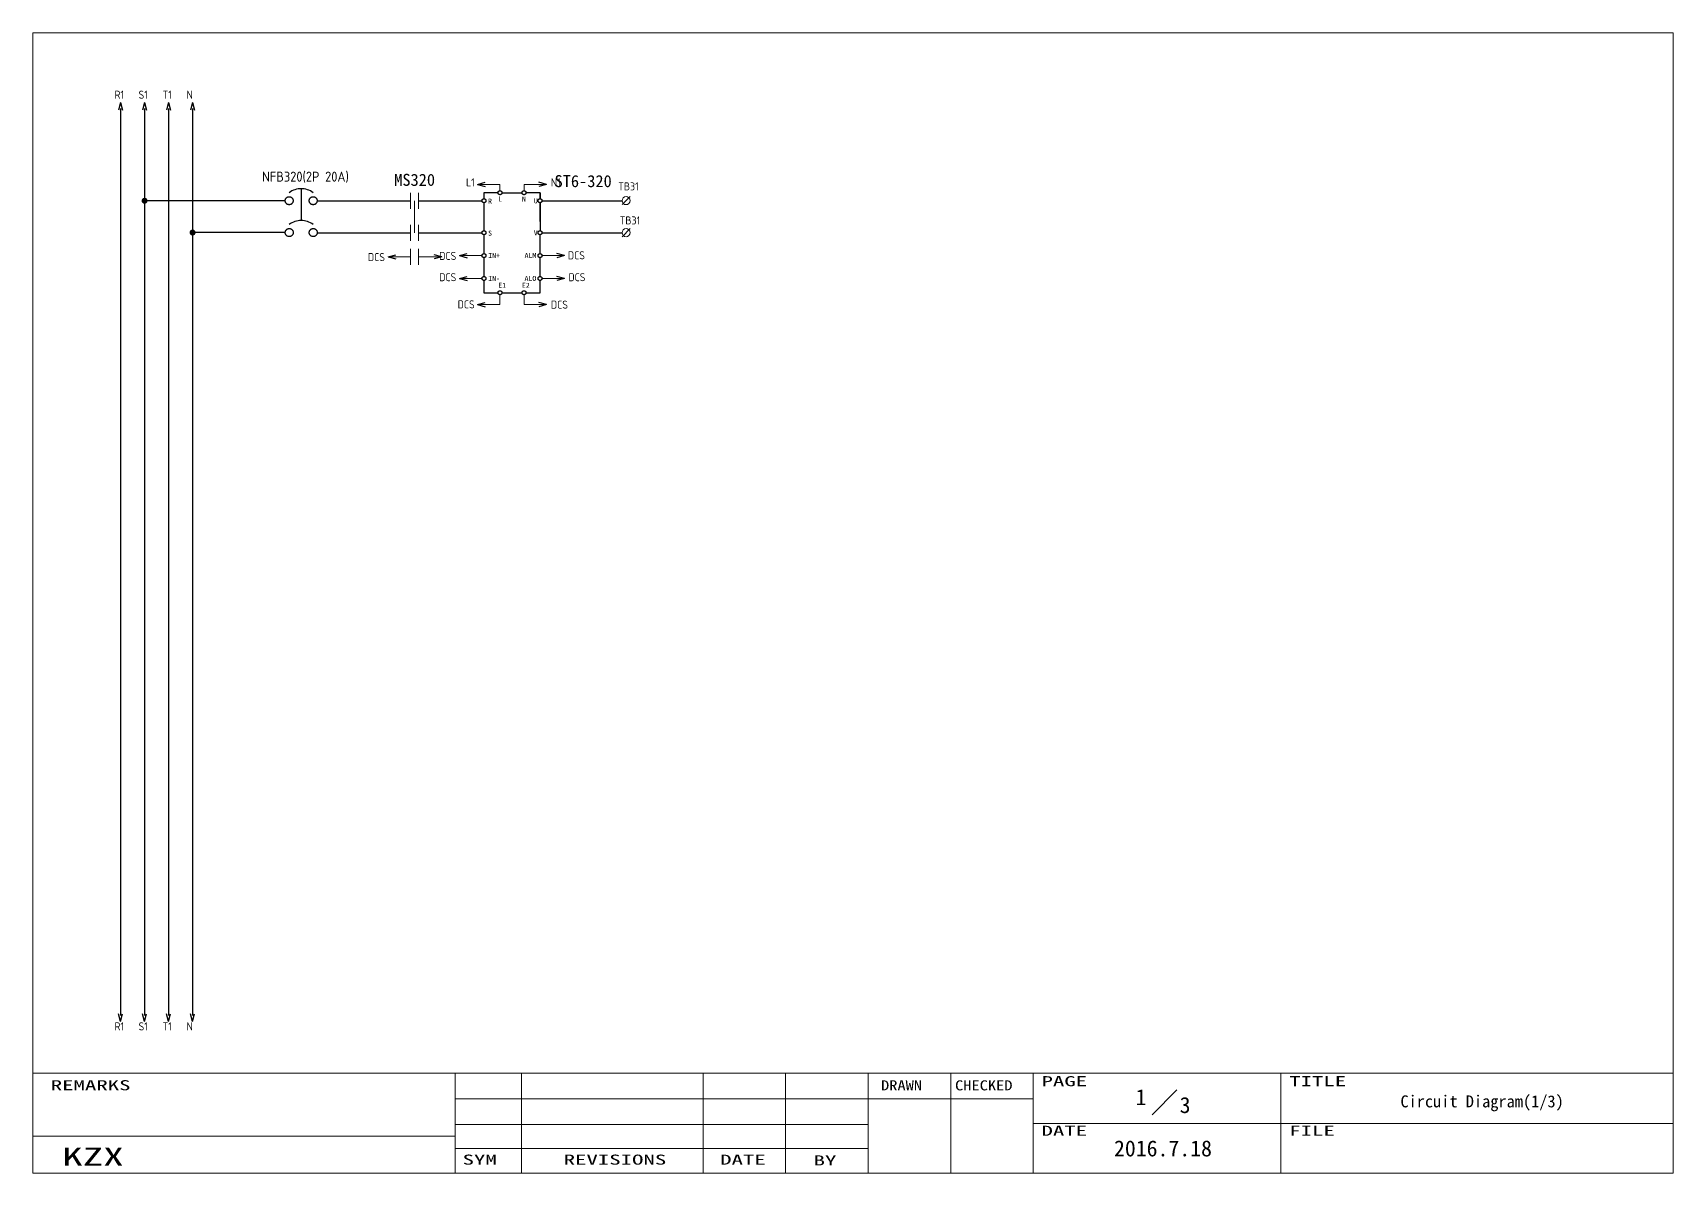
# Model space of a CAD drawing. Extents: x -319 to 2858, y -2689 to 285.
# Drawn here: x 889.9 to 1299.9, y -1037.1 to -752.1 of the extents above; entities that cross this region are included whole.
import ezdxf
from ezdxf.enums import TextEntityAlignment as Align

# ---------------------------------------------------------------- set-up
doc = ezdxf.new("R2010")
doc.units = 0
doc.header["$LTSCALE"] = 0.3
doc.header["$MEASUREMENT"] = 0
doc.linetypes.add('実線', pattern=[20001, 20000, -1])
doc.layers.get('0').update_dxf_attribs({"linetype": '実線'})
for name, color, linetype, lineweight in [('01図枠', 5, 'CONTINUOUS', 9), ('02接続図', 7, 'CONTINUOUS', 5), ('10外形', 7, 'CONTINUOUS', 9)]:
    doc.layers.add(name, color=color, linetype=linetype, lineweight=lineweight)
for name, color, linetype in [('04部品記号', 3, 'CONTINUOUS'), ('05線番', 4, 'CONTINUOUS'), ('BLOCK', 7, 'CONTINUOUS'), ('図形１', 7, '実線')]:
    doc.layers.add(name, color=color, linetype=linetype)
doc.styles.add('電気標準', font='ISOCP.shx', dxfattribs={"height": 2.5, "bigfont": 'extfont.shx'})
doc.styles.add('ＭＳＰゴシック', font='')
doc.styles.get('ＭＳＰゴシック').set_extended_font_data('SimSun')

# ---------------------------------------------------------------- blocks, each defined once
blk = doc.blocks.new('矢印（右向）')
at = {"layer": 'BLOCK'}
for q in [(-1.93, 0.52), (-1.93, -0.52)]:
    blk.add_line((0, 0), q, dxfattribs=at)

msp = doc.modelspace()

# ---------------------------------------------------------------- linework, layer by layer
for p, q in [((957, -791.07), (957.01, -799.02)), ((953, -794.07), (917.86, -794.07)), ((961, -794.07), (984.35, -794.07)), ((986.35, -794.07), (1002.19, -794.07)), ((1006.19, -792.07), (1002.69, -792.07)), ((1002.69, -792.07), (1002.69, -793.57)), ((1002.69, -794.57), (1002.69, -801.57)), ((1007.19, -792.07), (1012.2, -792.07)), ((1016.7, -792.07), (1013.2, -792.07)), ((1016.7, -793.57), (1016.7, -792.07)), ((1016.7, -792.07), (1016.7, -793.57)), ((1016.7, -799.28), (1016.7, -794.57)), ((1016.7, -794.57), (1016.7, -801.57)), ((1017.2, -794.07), (1019.2, -794.07)), ((1017.2, -794.07), (1037.2, -794.07)), ((953.01, -802.02), (929.86, -802.02)), ((953.01, -802.02), (929.86, -802.02)), ((961, -802.07), (984.35, -802.07)), ((986.35, -802.07), (1002.19, -802.07)), ((1002.69, -802.57), (1002.69, -807.28)), ((1016.7, -807.28), (1016.7, -802.57)), ((1017.2, -802.07), (1037.2, -802.07)), ((1002.69, -808.28), (1002.69, -812.99)), ((1016.7, -812.99), (1016.7, -808.28)), ((1002.69, -813.99), (1002.69, -817.05)), ((1016.7, -817.05), (1016.7, -813.99)), ((1002.69, -817.05), (1006.19, -817.05)), ((1007.19, -817.05), (1012.2, -817.05)), ((1013.2, -817.05), (1016.7, -817.05))]:
    msp.add_line(p, q)
for centre in [(1002.69, -794.07), (1006.69, -792.07), (1012.7, -792.07), (1016.7, -794.07), (1002.69, -802.07), (1016.7, -802.07), (1002.69, -807.78), (1016.7, -807.78), (1002.69, -813.49), (1016.7, -813.49), (1006.69, -817.05), (1012.7, -817.05)]:
    msp.add_circle(centre, 0.5)
at = {"layer": '01図枠', "linetype": 'Continuous', "lineweight": 5}
for p, q in [((889.93, -1037.1), (889.93, -752.1)), ((889.93, -752.1), (1299.93, -752.1)), ((1299.93, -752.1), (1299.93, -1037.1)), ((889.93, -1012.1), (1299.93, -1012.1)), ((995.53, -1012.1), (995.53, -1037.1)), ((1012.04, -1012.1), (1012.04, -1037.1)), ((1057.44, -1012.1), (1057.44, -1037.1)), ((1078.08, -1012.1), (1078.08, -1037.1)), ((1098.72, -1012.1), (1098.72, -1037.1)), ((1119.35, -1037.1), (1119.35, -1012.1)), ((1139.99, -1012.1), (1139.99, -1037.1)), ((1201.9, -1037.1), (1201.9, -1012.1)), ((1175.85, -1016.29), (1169.66, -1022.49)), ((995.53, -1018.53), (1098.72, -1018.53)), ((1098.72, -1018.53), (1139.99, -1018.53)), ((995.53, -1024.96), (1098.72, -1024.96)), ((1139.99, -1024.72), (1299.93, -1024.72)), ((995.53, -1027.82), (889.93, -1027.82)), ((995.53, -1030.91), (1098.72, -1030.91)), ((1299.93, -1037.1), (889.93, -1037.1))]:
    msp.add_line(p, q, dxfattribs=at)
at = {"layer": '02接続図', "linetype": 'Continuous'}
for p, q in [((984.35, -796.07), (984.35, -792.07)), ((985.35, -794.07), (985.35, -802.07)), ((986.35, -796.07), (986.35, -792.07)), ((1037.2, -795.05), (1039.2, -793.05)), ((984.35, -804.07), (984.35, -800.07)), ((986.35, -804.07), (986.35, -800.07)), ((1037.2, -803.05), (1039.2, -801.05)), ((984.35, -810.07), (984.35, -806.07)), ((986.35, -810.07), (986.35, -806.07))]:
    msp.add_line(p, q, dxfattribs=at)
for centre in [(1038.2, -794.05), (1038.2, -802.05)]:
    msp.add_circle(centre, 1, dxfattribs=at)
at = {"layer": '10外形'}
for p, q in [((1006.69, -789.99), (1001.04, -789.99)), ((1006.69, -791.57), (1006.69, -789.99)), ((1012.7, -791.57), (1012.7, -789.99)), ((1012.7, -789.99), (1018.35, -789.99)), ((984.35, -808.07), (978.71, -808.07)), ((986.52, -808.07), (992.17, -808.07)), ((1002.19, -807.78), (996.54, -807.78)), ((1017.2, -807.78), (1022.85, -807.78)), ((1002.19, -813.49), (996.54, -813.49)), ((1017.2, -813.49), (1022.85, -813.49)), ((1006.69, -817.55), (1006.69, -820.03)), ((1012.7, -817.55), (1012.7, -820.03)), ((1006.69, -820.03), (1001.04, -820.03)), ((1012.7, -820.03), (1018.35, -820.03))]:
    msp.add_line(p, q, dxfattribs=at)
at = {"layer": '図形１', "color": 7}
for p, q in [((911.86, -771), (911.86, -852.82)), ((917.86, -771), (917.86, -852.82)), ((923.86, -771), (923.86, -852.82)), ((929.86, -771), (929.86, -997.71)), ((911.86, -852.82), (911.86, -997.71)), ((917.86, -852.82), (917.86, -997.71)), ((923.86, -852.82), (923.86, -997.71))]:
    msp.add_line(p, q, dxfattribs=at)
at = {"layer": '図形１', "const_width": 0.75}
for points in [[(917.49, -794.07, 1), (918.24, -794.07, 1)], [(929.49, -802.02, 1), (930.24, -802.02, 1)], [(929.49, -802.02, 1), (930.24, -802.02, 1)]]:
    msp.add_lwpolyline(points, format="xyb", close=True, dxfattribs=at)
at = {"layer": '図形１'}
for centre in [(954, -794.07), (960, -794.07), (954.01, -802.02), (960.01, -802.02)]:
    msp.add_circle(centre, 1, dxfattribs=at)
for centre in [(957, -796.07), (957.01, -804.02)]:
    msp.add_arc(centre, 5, 53.1301, 126.8699, dxfattribs=at)

# ---------------------------------------------------------------- block references
at = {"layer": '図形１', "color": 7, "xscale": -1}
for p, rotation in [((911.86, -769.5), 270), ((917.86, -769.5), 270), ((923.86, -769.5), 270), ((929.86, -769.5), 270), ((1018.35, -789.99), 180), ((992.17, -808.07), 180), ((1022.85, -807.78), 180), ((1022.85, -813.49), 180), ((1018.35, -820.03), 180)]:
    msp.add_blockref('矢印（右向）', p, dxfattribs=dict(at, rotation=rotation))
at = {"layer": '図形１', "color": 7}
for p, rotation in [((1001.04, -789.99), 180), ((978.71, -808.07), 180), ((996.54, -807.78), 180), ((996.54, -813.49), 180), ((1001.04, -820.03), 180), ((911.86, -999.21), 270), ((917.86, -999.21), 270), ((923.86, -999.21), 270), ((929.86, -999.21), 270)]:
    msp.add_blockref('矢印（右向）', p, dxfattribs=dict(at, rotation=rotation))

# ---------------------------------------------------------------- texts
at = {"layer": '01図枠', "linetype": 'Continuous', "lineweight": 5, "style": 'ＭＳＰゴシック'}
for s, height, width, p in [('REMARKS', 2.513, 1.666667, (894.41, -1013.86)), ('DRAWN', 2.513, 1.2, (1101.93, -1013.89)), ('CHECKED', 2.513, 1.2, (1120.43, -1013.89)), ('PAGE', 2.513, 1.666667, (1142.05, -1012.85)), ('TITLE', 2.513, 1.666667, (1203.96, -1012.85)), ('DATE', 2.513, 1.666667, (1142.05, -1025.24)), ('FILE', 2.513, 1.666667, (1203.96, -1025.24)), ('KZX', 4.523, 1.666667, (897.26, -1030.7)), ('SYM', 2.513, 1.666667, (997.34, -1032.46))]:
    msp.add_text(s, height=height, dxfattribs=dict(at, width=width)).set_placement(p, align=Align.TOP_LEFT)
at = {"layer": '01図枠', "linetype": 'Continuous', "lineweight": 5, "style": 'ＭＳＰゴシック', "width": 1.666667}
for s, p in [('REVISIONS', (1035.43, -1032.46)), ('DATE', (1067.43, -1032.46)), ('BY', (1087.93, -1032.66))]:
    msp.add_text(s, height=2.513, dxfattribs=at).set_placement(p, align=Align.TOP_CENTER)
at = {"layer": '02接続図', "style": 'ＭＳＰゴシック'}
for s, p in [('1', (1166.93, -1018.1)), ('3', (1177.93, -1020.1)), ('2016.7.18', (1172.4, -1030.94))]:
    msp.add_text(s, height=4, dxfattribs=at).set_placement(p, align=Align.MIDDLE)
msp.add_text('Circuit Diagram(1/3)', height=3, dxfattribs=at).set_placement((1231.76, -1019.15), align=Align.MIDDLE_LEFT)
at = {"layer": '04部品記号', "linetype": 'Continuous', "style": 'ＭＳＰゴシック'}
for s, p in [('MS320', (985.36, -788.85)), ('ST6-320', (1027.48, -789.17))]:
    msp.add_text(s, height=3, dxfattribs=at).set_placement(p, align=Align.MIDDLE_CENTER)
at = {"layer": '05線番', "style": 'ＭＳＰゴシック'}
for s, p in [('R', (1003.72, -794.17)), ('L', (1006.26, -793.61)), ('N', (1012.18, -793.64)), ('U', (1015.14, -794.1)), ('S', (1003.72, -802.17)), ('V', (1015.14, -802.1)), ('IN+', (1003.76, -807.75)), ('ALM', (1012.84, -807.75)), ('IN-', (1003.76, -813.48)), ('E1', (1006.26, -815.18)), ('E2', (1012.18, -815.2)), ('ALO', (1012.83, -813.48))]:
    msp.add_text(s, height=1.25, dxfattribs=at).set_placement(p, align=Align.MIDDLE_LEFT)
at = {"layer": '図形１', "color": 7, "linetype": '実線', "style": '電気標準'}
for s, p in [('R1', (910.36, -768.57)), ('S1', (916.36, -768.57)), ('T1', (922.36, -768.57)), ('N', (928.36, -768.57)), ('L1', (998.2, -790.48)), ('N1', (1019.42, -790.48)), ('TB31', (1036.25, -791.49)), ('TB31', (1036.62, -799.99)), ('DCS', (973.68, -809.15)), ('DCS', (991.51, -808.86)), ('DCS', (1023.66, -808.71)), ('DCS', (991.51, -814.18)), ('DCS', (1023.8, -814.18)), ('DCS', (996.11, -820.97)), ('DCS', (1019.42, -821.04)), ('R1', (910.36, -1001.41)), ('S1', (916.36, -1001.41)), ('T1', (922.36, -1001.41)), ('N', (928.36, -1001.41))]:
    msp.add_text(s, height=2, dxfattribs=at).set_placement(p)
at = {"layer": '図形１', "color": 4, "style": '電気標準'}
msp.add_text('NFB320(2P 20A)', height=2.5, dxfattribs=at).set_placement((947.23, -789.3))

doc.saveas('drawing.dxf')
